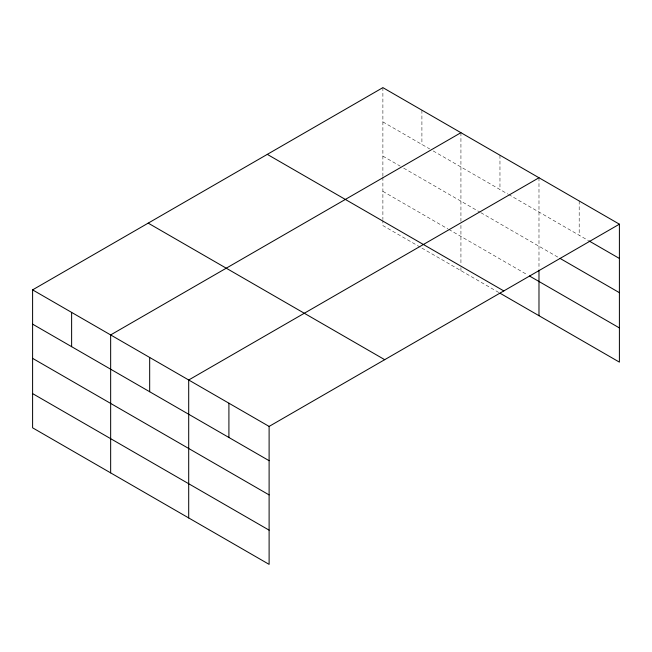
<?xml version="1.0" encoding="UTF-8"?>
<svg xmlns="http://www.w3.org/2000/svg" width="652" height="652" viewBox="0 0 652 652"><rect width="100%" height="100%" fill="white"/><g stroke="black" fill="none" stroke-linecap="round" stroke-linejoin="round"><path stroke-width="0.49" stroke-dasharray="3.26 2.44" d="M382.887 176.26L382.887 87.637M382.887 121.908L429.717 148.949M433.181 150.946L507.761 194.011M508.633 194.508L587.933 240.295M382.887 156.121L400.23 166.138M403.694 168.135L480.011 212.193M480.883 212.699L558.218 257.344M382.887 191.37L447.924 228.917M448.796 229.422L527.712 274.981M420.173 247.108L382.887 225.584L382.887 220.547M421.909 248.11L499.962 293.172M579.196 200.971L579.196 235.25M538.984 177.76L538.984 269.406M499.962 155.225L499.962 189.504M460.931 132.698L460.931 221.321M460.931 225.356L460.931 263.595M460.931 267.622L460.931 270.645M421.909 110.164L421.909 144.442M382.887 177.271L382.887 219.545"/><path stroke-width="0.98" d="M619.4 224.182L382.887 87.637L32.6 289.871L32.6 427.818L269.113 564.363L269.113 426.416L619.4 224.182L619.4 362.129L499.962 293.172M460.931 132.698L110.653 334.932L110.653 472.879M538.984 177.76L188.697 379.994L188.697 517.941M588.805 240.8L619.4 258.461M559.962 258.355L619.4 292.675M529.448 275.983L619.4 327.923M267.287 154.369L503.809 290.922M148.191 223.131L384.713 359.684M32.6 289.871L269.113 426.416M32.6 324.142L269.113 460.695M32.6 358.355L269.113 494.909M32.6 393.604L269.113 530.157M538.984 270.417L538.984 315.707M228.909 403.205L228.909 437.484M149.675 357.459L149.675 391.738M71.622 312.398L71.622 346.677"/></g></svg>
